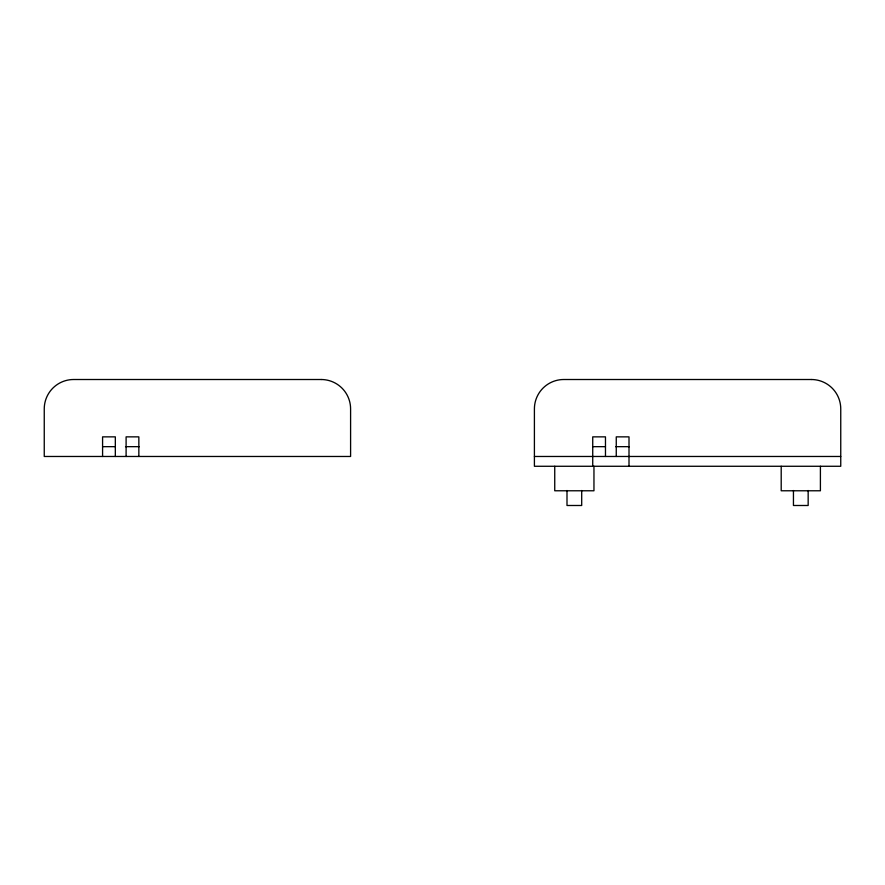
<?xml version="1.0" encoding="UTF-8"?>
<svg xmlns="http://www.w3.org/2000/svg" width="885" height="885" viewBox="0 0 885 885"><rect width="100%" height="100%" fill="white"/><g stroke="black" fill="none" stroke-linecap="round" stroke-linejoin="round"><path stroke-width="1.33" d="M102.583 446.671L115.327 446.671M125.515 446.671L139.266 446.671M592.729 446.671L605.473 446.671M615.672 446.671L629.412 446.671M534.407 456.472L840.75 456.472M820.406 466.273L820.406 490.777L781.201 490.777L781.201 466.273M808.16 490.511L808.16 505.49L793.447 505.49L793.447 490.511M629.003 466.273L629.003 436.858L616.259 436.858L616.259 456.472M605.473 456.472L605.473 436.858L592.729 436.858L592.729 466.273M593.957 466.273L593.957 490.777L554.74 490.777L554.74 466.273M581.699 490.511L581.699 505.49L566.997 505.49L566.997 490.511M138.845 456.472L138.845 436.858L126.101 436.858L126.101 456.472M115.327 456.472L115.327 436.858L102.583 436.858L102.583 456.472M321.189 379.51L73.654 379.51A29.404 29.404 0 0 0 44.25 408.925L44.25 456.472L350.593 456.472L350.593 408.925A29.404 29.404 0 0 0 321.189 379.51M811.346 379.51L563.811 379.51A29.404 29.404 0 0 0 534.407 408.925L534.407 466.273L840.75 466.273L840.75 408.925A29.404 29.404 0 0 0 811.346 379.51"/></g></svg>
